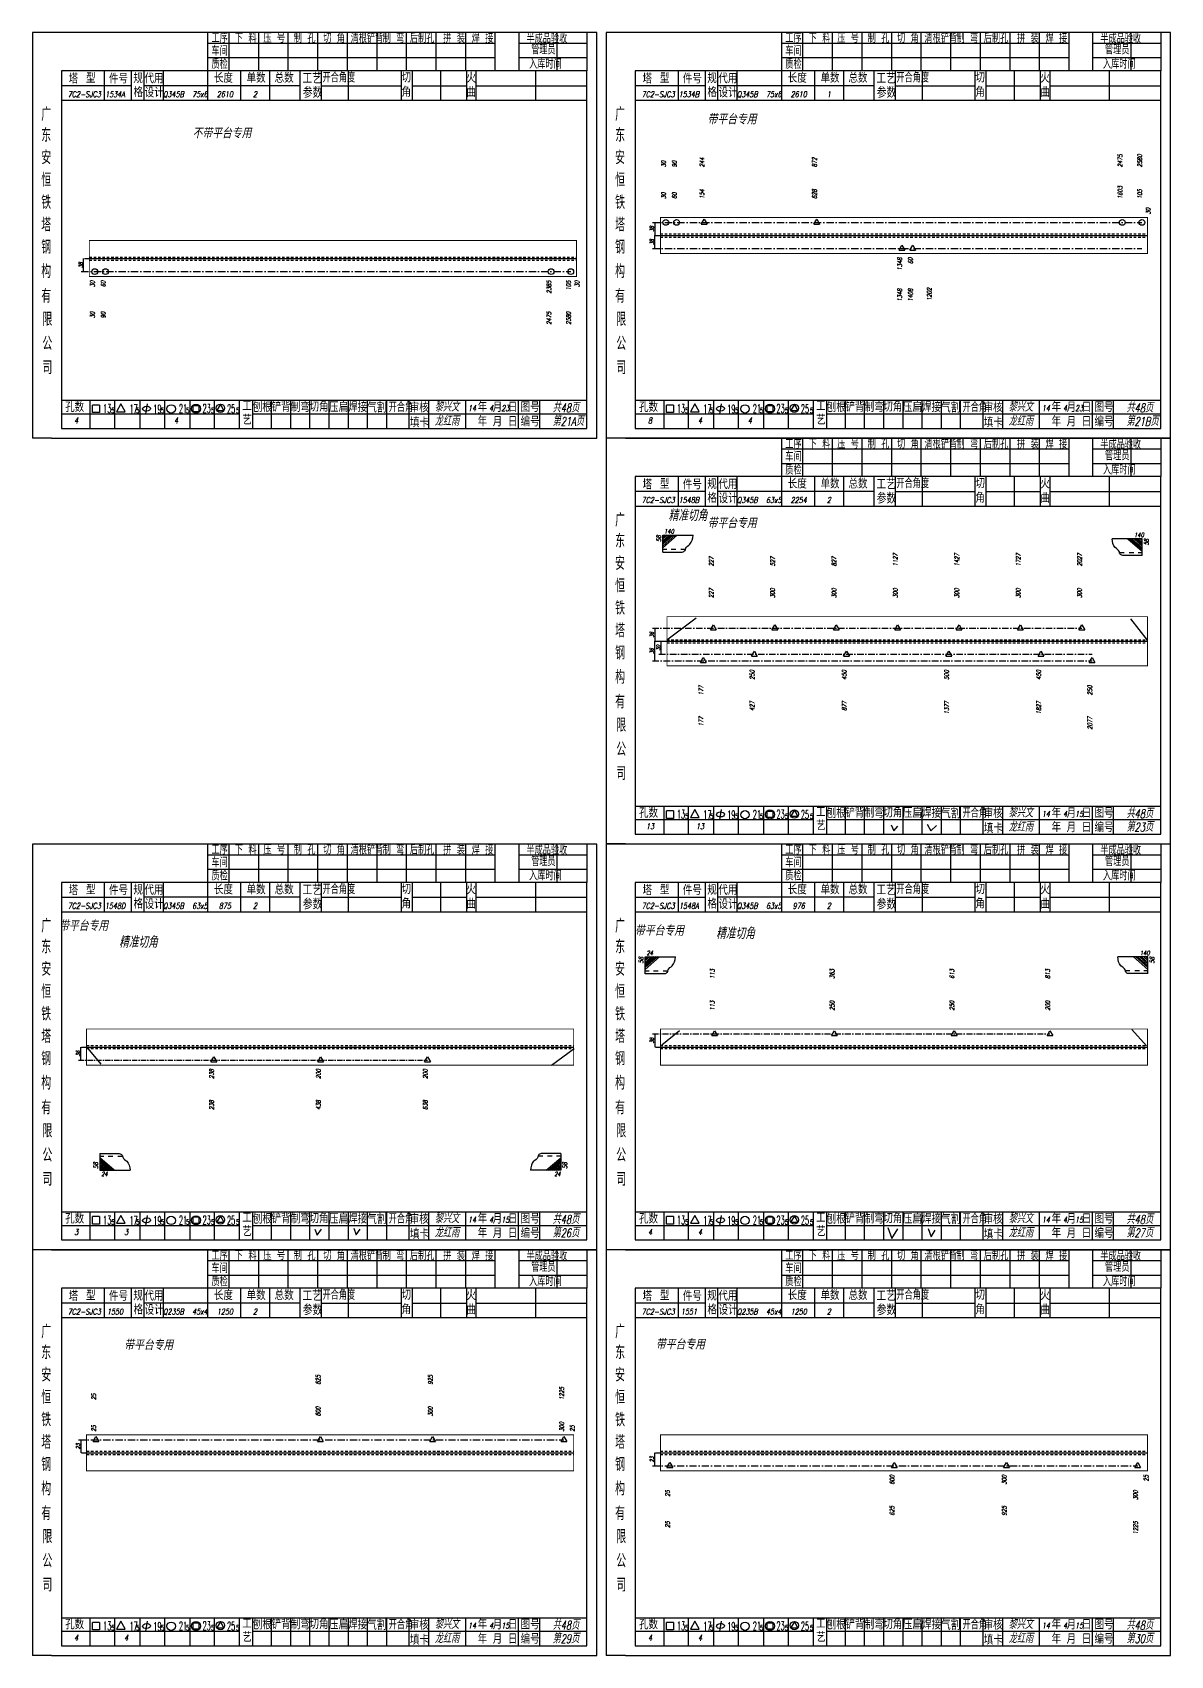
# Model space of a CAD drawing. Header units: millimetres. Extents: x -1378 to 644, y -1773 to 1979.
# Drawn here: x -1378 to -786, y -717 to 128 of the extents above; entities that cross this region are included whole.
import ezdxf
from ezdxf.enums import TextEntityAlignment as Align

# ---------------------------------------------------------------- set-up
doc = ezdxf.new("R2010")
doc.units = ezdxf.units.MM
doc.linetypes.add('LPY8', pattern=[0.009, 0.005, -0.004])
doc.linetypes.add('LPY9', pattern=[0.025, 0.015, -0.005, 0, -0.005])
for name, color, linetype in [('1', 7, 'Continuous'), ('2', 7, 'Continuous'), ('21', 7, 'Continuous')]:
    doc.layers.add(name, color=color, linetype=linetype)
doc.styles.add('hz', font='txt.shx', dxfattribs={"width": 0.7, "oblique": 12, "bigfont": 'hztxt.shx'})

# ---------------------------------------------------------------- blocks, each defined once
blk = doc.blocks.new('xytfsc')
at = {"color": 243}
for p, q in [((-0.0818, 0.17567), (-0.0818, -0.0355)), ((0.212, 0.17567), (-0.0818, 0.17567)), ((0.00934, 0.17567), (0.00934, 0.15571)), ((0.15904, 0.16991), (0.00934, 0.16991)), ((0.02044, 0.17567), (0.02044, 0.15571)), ((0.03584, 0.17567), (0.03584, 0.15571)), ((0.05124, 0.17567), (0.05124, 0.15571)), ((0.06664, 0.17567), (0.06664, 0.15571)), ((0.08204, 0.17567), (0.08204, 0.15571)), ((0.09744, 0.17567), (0.09744, 0.15571)), ((0.11284, 0.17567), (0.11284, 0.15571)), ((0.12824, 0.17567), (0.12824, 0.15571)), ((0.14364, 0.17567), (0.14364, 0.15571)), ((0.15904, 0.17567), (0.15904, 0.15571)), ((0.15904, 0.17567), (0.15904, 0.15571)), ((0.17139, 0.17567), (0.17139, 0.1557)), ((0.20692, 0.16991), (0.17139, 0.16991)), ((0.19125, 0.17567), (0.19125, 0.1557)), ((0.20692, 0.17567), (0.20692, 0.1557)), ((0.212, 0.1457), (0.212, 0.17567)), ((0.15904, 0.16238), (0.00934, 0.16238)), ((0.20692, 0.16238), (0.17139, 0.16238)), ((-0.0667, 0.1557), (-0.0667, -0.03042)), ((0.20692, 0.1557), (-0.0667, 0.1557)), ((-0.04446, 0.15571), (-0.04446, 0.14021)), ((-0.01376, 0.15577), (-0.01376, 0.14027)), ((0.00934, 0.15571), (0.00934, 0.14021)), ((0.02657, 0.1558), (0.02657, 0.1403)), ((0.0417, 0.1558), (0.0417, 0.1403)), ((0.05749, 0.1557), (0.05749, 0.1402)), ((0.06861, 0.1557), (0.06861, 0.1402)), ((0.08265, 0.1557), (0.08265, 0.1402)), ((0.1101, 0.1557), (0.1101, 0.1402)), ((0.11589, 0.1557), (0.11589, 0.1402)), ((0.13059, 0.1557), (0.13059, 0.1402)), ((0.14414, 0.1557), (0.14414, 0.1402)), ((0.14915, 0.1557), (0.14915, 0.1402)), ((0.18007, 0.1557), (0.18007, 0.1402)), ((0.20692, -0.03042), (0.20692, 0.1557)), ((-0.03023, 0.14789), (-0.0667, 0.14789)), ((0.05749, 0.14795), (-0.02369, 0.14795)), ((0.06861, 0.14795), (0.1101, 0.14795)), ((0.11589, 0.14795), (0.14414, 0.14795)), ((0.14915, 0.14795), (0.2071, 0.14795)), ((0.212, -0.0355), (0.212, 0.1457)), ((0.2071, 0.1402), (-0.0667, 0.1402)), ((-0.0667, -0.0158), (0.20692, -0.0158)), ((-0.05193, -0.0158), (-0.05193, -0.03042)), ((-0.03893, -0.03042), (-0.03893, -0.0158)), ((-0.02593, -0.0158), (-0.02593, -0.03042)), ((-0.01293, -0.03042), (-0.01293, -0.0158)), ((0.00007, -0.0158), (0.00007, -0.03042)), ((0.01307, -0.03028), (0.01307, -0.0158)), ((0.04269, -0.03037), (0.04269, -0.0157)), ((0.05269, -0.03037), (0.05269, -0.0157)), ((0.06269, -0.03037), (0.06269, -0.0157)), ((0.07269, -0.03037), (0.07269, -0.0157)), ((0.08269, -0.03037), (0.08269, -0.0157)), ((0.09269, -0.03037), (0.09269, -0.0157)), ((0.10269, -0.03037), (0.10269, -0.0157)), ((0.1144, -0.03054), (0.1144, -0.01587)), ((0.12461, -0.03053), (0.12461, -0.01587)), ((0.14378, -0.03042), (0.14378, -0.01576)), ((0.17132, -0.03045), (0.17132, -0.01578)), ((0.18234, -0.03043), (0.18234, -0.01576)), ((0.02607, -0.02298), (-0.0667, -0.02298)), ((-0.05048, -0.02216), (-0.05048, -0.01823)), ((-0.04687, -0.01823), (-0.05048, -0.01823)), ((-0.04687, -0.02216), (-0.05048, -0.02216)), ((-0.04687, -0.01823), (-0.04687, -0.02216)), ((-0.03572, -0.0176), (-0.03801, -0.0217)), ((-0.038, -0.02172), (-0.03348, -0.02172)), ((-0.03347, -0.02167), (-0.03572, -0.0176)), ((-0.02201, -0.0176), (-0.02294, -0.02301)), ((0.00483, -0.01861), (0.00194, -0.01861)), ((0.00194, -0.02176), (0.00194, -0.01861)), ((0.00483, -0.02176), (0.00194, -0.02176)), ((0.00483, -0.01861), (0.00483, -0.02176)), ((0.01611, -0.01776), (0.01429, -0.02104)), ((0.01431, -0.02109), (0.01795, -0.02108)), ((0.01792, -0.02102), (0.01611, -0.01776)), ((0.03294, -0.02282), (0.20692, -0.02282)), ((-0.0667, -0.03042), (0.20692, -0.03042)), ((-0.0718, -0.0355), (-0.0818, -0.0355)), ((-0.0718, -0.0355), (0.212, -0.0355))]:
    blk.add_line(p, q, dxfattribs=at)
at = {"color": 25}
for p, q in [((-0.03023, 0.14014), (-0.03023, 0.15564)), ((-0.0237, 0.14025), (-0.0237, 0.15575)), ((0.02607, -0.03028), (0.02607, -0.01568)), ((0.03298, -0.03049), (0.03298, -0.01589))]:
    blk.add_line(p, q, dxfattribs=at)
at = {"color": 243}
for centre, radius in [((-0.00958, -0.02025), 0.00218), ((0.00341, -0.02014), 0.00237), ((0.0161, -0.01993), 0.00218)]:
    blk.add_circle(centre, radius, dxfattribs=at)
blk.add_ellipse((-0.02237, -0.02016), major_axis=(-0.00206, -0.00014), ratio=0.631198, dxfattribs=at)
at = {"color": 243, "style": 'hz'}
for s, height, width, p in [('工序', 0.0045, 0.7, (0.01141, 0.17026)), ('下 料', 0.0045, 0.7, (0.0236, 0.17026)), ('压 号', 0.0045, 0.7, (0.03845, 0.17026)), ('制 孔', 0.0045, 0.7, (0.05426, 0.17026)), ('切 角', 0.0045, 0.7, (0.0696, 0.17026)), ('清根铲背 ', 0.0045, 0.7, (0.08385, 0.17026)), (' 制 弯', 0.0045, 0.7, (0.09772, 0.17026)), (' 后制孔', 0.0045, 0.7, (0.11191, 0.17026)), ('拼 装', 0.0045, 0.7, (0.13207, 0.17026)), (' 焊 接', 0.0045, 0.7, (0.14407, 0.17026)), ('半成品验收', 0.0045, 0.7, (0.17541, 0.17009)), ('管理员', 0.0045, 0.7, (0.17787, 0.16428)), ('质检', 0.0045, 0.7, (0.01141, 0.15676)), ('车间', 0.0045, 0.7, (0.01141, 0.16365)), ('入库时间', 0.0045, 0.7, (0.17677, 0.15681)), ('工艺', 0.0056, 0.7, (0.0588, 0.14906)), ('开合角度', 0.0045, 0.7, (0.06923, 0.14974)), ('参数', 0.0056, 0.7, (0.05897, 0.14164)), ('广', 0.007, 0.7, (-0.0772, 0.1296)), ('东', 0.007, 0.7, (-0.0772, 0.11874)), ('安', 0.007, 0.7, (-0.0772, 0.10709)), ('恒', 0.007, 0.7, (-0.0772, 0.09543)), ('铁', 0.007, 0.7, (-0.0772, 0.08376)), ('塔', 0.007, 0.7, (-0.0772, 0.07209)), ('钢', 0.007, 0.7, (-0.0772, 0.06049)), ('构', 0.007, 0.7, (-0.0772, 0.04788)), ('有', 0.007, 0.7, (-0.0772, 0.035)), ('限', 0.007, 0.7, (-0.07659, 0.02293)), ('公', 0.007, 0.7, (-0.07659, 0.01032)), ('司', 0.007, 0.7, (-0.07659, -0.00223)), ('开合角', 0.0045, 0.7, (0.10368, -0.02179)), ('13', 0.0045, 0.5, (-0.04503, -0.02227)), ('5', 0.00269, 0.6, (-0.04077, -0.02242)), ('17', 0.0045, 0.5, (-0.0313, -0.02254)), ('5', 0.00269, 0.6, (-0.02777, -0.02242)), ('19', 0.0045, 0.5, (-0.01885, -0.0226)), ('5', 0.00269, 0.6, (-0.01477, -0.02242)), ('21', 0.0045, 0.5, (-0.00553, -0.02238)), ('5', 0.00269, 0.6, (-0.00177, -0.02242)), ('23', 0.0045, 0.5, (0.00679, -0.02228)), ('5', 0.00269, 0.6, (0.01123, -0.02242)), ('25', 0.0045, 0.5, (0.01952, -0.02242)), ('5', 0.00269, 0.6, (0.02423, -0.02242))]:
    blk.add_text(s, height=height, dxfattribs=dict(at, width=width)).set_placement(p)
for s, height, p in [('塔', 0.0045, (-0.06291, 0.14913)), ('型', 0.0045, (-0.0539, 0.14943)), ('单数', 0.0045, (0.02972, 0.14955)), ('总数', 0.0045, (0.04431, 0.14954)), ('孔数', 0.0045, (-0.06478, -0.02179)), ('压扁', 0.0048, (0.07253, -0.02192)), ('气割', 0.0048, (0.09248, -0.0221)), ('编号', 0.0045, (0.1724, -0.0293)), ('图号', 0.0045, (0.1724, -0.0218))]:
    blk.add_text(s, height=height, dxfattribs=at).set_placement(p)
at = {"color": 25, "style": 'hz'}
for s, p in [('件号', (-0.04194, 0.14917)), ('规', (-0.02923, 0.14934)), ('代用', (-0.02348, 0.14927)), ('长度', (0.01268, 0.14955)), ('切', (0.11039, 0.14973)), ('火', (0.14418, 0.14957)), ('格', (-0.02915, 0.14213)), ('设计', (-0.02335, 0.14189)), ('角', (0.11039, 0.14223)), ('曲', (0.14418, 0.14207)), ('刨根', (0.03296, -0.02187)), ('铲背', (0.04269, -0.02169)), ('制弯', (0.05274, -0.02179)), ('切角', (0.06243, -0.02161)), ('焊接', (0.08256, -0.02181)), ('年', (0.15005, -0.0217)), ('工', (0.02741, -0.02128)), ('艺', (0.02749, -0.02838)), ('填卡', (0.1148, -0.02977)), ('审核', (0.11462, -0.022)), ('年', (0.15005, -0.02918)), ('月', (0.15785, -0.02184)), ('月', (0.15785, -0.02932)), ('日', (0.16576, -0.02182)), ('日', (0.16576, -0.0293))]:
    blk.add_text(s, height=0.0045, dxfattribs=at).set_placement(p)
blk = doc.blocks.new('li8')
at = {"layer": '21', "color": 7, "linetype": 'LPY8'}
blk.add_line((0, 0), (1, 0), dxfattribs=at)
blk = doc.blocks.new('bo')
at = {"color": 211}
for p, q in [((-1, -0.58), (0, 1.15)), ((0, 1.15), (1, -0.58)), ((-1, -0.58), (1, -0.58))]:
    blk.add_line(p, q, dxfattribs=at)
blk = doc.blocks.new('li9')
at = {"layer": '21', "color": 210, "linetype": 'LPY9'}
blk.add_line((0, 0), (1, 0), dxfattribs=at)
blk = doc.blocks.new('zxw')
at = {"color": 243}
for p, q in [((-0.00001, 0.00001), (-0.00001, -0.0097)), ((0, 0), (0.01126, 0)), ((0, -0.00165), (0.00235, -0.00165)), ((0.00489, -0.00164), (0.00759, -0.00164)), ((0.01041, -0.00164), (0.01311, -0.00164)), ((-0.00001, -0.0097), (0.01749, -0.0097))]:
    blk.add_line(p, q, dxfattribs=at)
at = {"color": 1}
for p, q in [((0.00709, -0.00969), (-0.00001, -0.00348)), ((0.00598, -0.00969), (-0.00001, -0.0045)), ((0.00475, -0.00969), (-0.00001, -0.00554)), ((0.00365, -0.00969), (-0.00001, -0.00653)), ((0.00246, -0.00969), (-0.00001, -0.00757)), ((0.00127, -0.00969), (-0.00001, -0.00859)), ((0.00832, -0.0097), (0.00001, -0.00249))]:
    blk.add_line(p, q, dxfattribs=at)
at = {"color": 243}
blk.add_open_spline([(0.01126, 0), (0.01192, -0.00022), (0.01303, -0.0006), (0.01315, -0.00304), (0.01677, -0.00465), (0.01723, -0.00777), (0.01749, -0.0097)], degree=3, knots=[0, 0, 0, 0, 0.0026033, 0.00435104, 0.0090985, 0.01666132, 0.01666132, 0.01666132, 0.01666132], dxfattribs=at)
blk = doc.blocks.new('co')
at = {"color": 211}
blk.add_circle((0, 0), 1, dxfattribs=at)

msp = doc.modelspace()

# ---------------------------------------------------------------- linework, layer by layer
at = {"layer": '1', "color": 7}
for p, q in [((-1047.8803, -188.3731), (-1032.7467, -177.0308)), ((-797.7533, -188.5763), (-806.3935, -177.4218)), ((-931.145, -284.6434), (-929.7107, -287.7965)), ((-929.7107, -287.7965), (-927.7027, -285.3601)), ((-912.4339, -284.329), (-910.5598, -287.8738)), ((-910.5598, -287.8738), (-907.5477, -285.0647)), ((-1050.6525, -399.2182), (-1041.3065, -391.6877)), ((-798.1703, -399.8126), (-805.9274, -391.296)), ((-1349.4928, -401.1319), (-1342.7349, -409.1957)), ((-1096.2293, -401.2536), (-1108.0822, -409.9622)), ((-1231.3059, -495.0914), (-1229.9819, -498.2746)), ((-1229.9819, -498.2746), (-1227.8306, -495.1328)), ((-1210.9919, -494.6367), (-1209.668, -498.0679)), ((-1209.668, -498.0679), (-1207.6821, -495.1328)), ((-932.8237, -494.3623), (-930.8234, -499.9382)), ((-930.8234, -499.9382), (-927.6715, -494.9683)), ((-911.8912, -494.8954), (-910.3096, -499.0842)), ((-910.3096, -499.0842), (-908.2149, -495.7075))]:
    msp.add_line(p, q, dxfattribs=at)
at = {"layer": '2', "color": 7}
for p, q in [((-1054.2803, 28.8269), (-1054.2803, 22.0269)), ((-1054.2803, 15.2269), (-1054.2803, 22.0269)), ((-1053.8803, 22.0269), (-991.2803, 22.0269)), ((-1053.8803, 22.0269), (-991.2803, 22.0269)), ((-1051.2803, 22.0269), (-797.6803, 22.0269)), ((-1351.6606, 3.2083), (-1351.6606, 10.0083)), ((-1351.2606, 10.0083), (-1288.6606, 10.0083)), ((-1348.6606, 10.0083), (-1095.0606, 10.0083)), ((-1054.2803, -182.3731), (-1054.2803, -189.1731)), ((-1054.2803, -199.3731), (-1054.2803, -189.1731)), ((-1053.8803, -189.1731), (-987.8803, -189.1731)), ((-1053.8803, -189.1731), (-991.2803, -189.1731)), ((-1050.8803, -195.9731), (-1050.8803, -189.1731)), ((-1047.8803, -189.1731), (-797.6803, -189.1731)), ((-1054.2803, -393.5731), (-1054.2803, -400.3731)), ((-1353.0803, -407.1731), (-1353.0803, -400.3731)), ((-1352.6803, -400.3731), (-1290.0803, -400.3731)), ((-1350.0803, -400.3731), (-1096.4803, -400.3731)), ((-1053.8803, -400.3731), (-991.2803, -400.3731)), ((-1051.2803, -400.3731), (-797.6803, -400.3731)), ((-1353.0803, -604.7731), (-1353.0803, -611.5731)), ((-1352.6803, -611.5731), (-1290.0803, -611.5731)), ((-1350.0803, -611.5731), (-1096.4803, -611.5731)), ((-1054.2803, -618.3731), (-1054.2803, -611.5731)), ((-1053.8803, -611.5731), (-991.2803, -611.5731)), ((-1051.2803, -611.5731), (-797.6803, -611.5731))]:
    msp.add_line(p, q, dxfattribs=at)
at = {"layer": '2', "color": 7, "const_width": 0.5}
for points in [[(-1051.2803, 31.4269), (-797.6803, 31.4269), (-797.6803, 12.6269), (-1051.2803, 12.6269)], [(-1348.6606, 19.4083), (-1095.0606, 19.4083), (-1095.0606, 0.6083), (-1348.6606, 0.6083)], [(-1047.8803, -176.3731), (-797.6803, -176.3731), (-797.6803, -201.9731), (-1047.8803, -201.9731)], [(-1350.0803, -390.9731), (-1096.4803, -390.9731), (-1096.4803, -409.7731), (-1350.0803, -409.7731)], [(-1051.2803, -390.9731), (-797.6803, -390.9731), (-797.6803, -409.7731), (-1051.2803, -409.7731)], [(-1350.0803, -602.1731), (-1096.4803, -602.1731), (-1096.4803, -620.9731), (-1350.0803, -620.9731)], [(-1051.2803, -602.1731), (-797.6803, -602.1731), (-797.6803, -620.9731), (-1051.2803, -620.9731)]]:
    msp.add_lwpolyline(points, close=True, dxfattribs=at)

# ---------------------------------------------------------------- block references
at = {"layer": '1', "color": 7}
for name, p, xscale, yscale, zscale in [('xytfsc', (-1296.4803, -47.9731), 1000, 1000, 1000), ('xytfsc', (-997.6803, -47.9731), 1000, 1000, 1000), ('li9', (-1055.4803, 28.8269), 254.885057471264, 254.8850574712631, 254.885057471264), ('co', (-1048.4819, 28.8269), 1.500000000000057, 1.500000000000057, 1.5), ('co', (-1042.8852, 28.8269), 1.500000000000057, 1.500000000000057, 1.5), ('bo', (-1028.5204, 28.8269), 1.500000000000057, 1.500000000000057, 1.5), ('bo', (-969.9417, 28.8269), 1.500000000000057, 1.500000000000057, 1.5), ('co', (-810.7975, 28.8269), 1.500000000000057, 1.500000000000057, 1.5), ('co', (-800.5952, 28.8269), 1.500000000000057, 1.500000000000057, 1.5), ('bo', (-925.5413, 15.2269), 1.500000000000057, 1.500000000000057, 1.5), ('bo', (-919.9446, 15.2269), 1.500000000000057, 1.500000000000057, 1.5), ('li9', (-1055.4803, 15.2269), 254.885057471264, 254.8850574712631, 254.885057471264), ('li9', (-1352.8606, 3.2083), 254.885057471264, 254.8850574712631, 254.885057471264), ('co', (-1345.8623, 3.2083), 1.500000000000057, 1.500000000000057, 1.5), ('co', (-1340.2656, 3.2083), 1.500000000000057, 1.500000000000057, 1.5), ('co', (-1108.1779, 3.2083), 1.500000000000057, 1.500000000000057, 1.5), ('co', (-1097.9756, 3.2083), 1.500000000000057, 1.500000000000057, 1.5), ('xytfsc', (-997.6803, -259.1731), 1000, 1000, 1000), ('li9', (-1055.4803, -182.3731), 223.602299911269, 223.602299911269, 223.602299911269), ('bo', (-1023.6906, -182.3731), 1.5, 1.5, 1.5), ('bo', (-991.7218, -182.3731), 1.5, 1.5, 1.5), ('bo', (-959.753, -182.3731), 1.5, 1.5, 1.5), ('bo', (-927.7843, -182.3731), 1.5, 1.5, 1.5), ('bo', (-895.8155, -182.3731), 1.5, 1.5, 1.5), ('bo', (-863.8467, -182.3731), 1.5, 1.5, 1.5), ('bo', (-831.878, -182.3731), 1.5, 1.5, 1.5), ('bo', (-1002.3781, -195.9731), 1.5, 1.5, 1.5), ('bo', (-954.4249, -195.9731), 1.5, 1.5, 1.5), ('bo', (-901.1436, -195.9731), 1.5, 1.5, 1.5), ('bo', (-853.1905, -195.9731), 1.5, 1.5, 1.5), ('li9', (-1055.4803, -199.3731), 228.930427684117, 228.930427684117, 228.930427684117), ('li9', (-1052.0803, -195.9731), 225.530427684117, 225.530427684117, 225.530427684117), ('bo', (-1029.0187, -199.3731), 1.5, 1.5, 1.5), ('bo', (-826.5498, -199.3731), 1.5, 1.5, 1.5), ('xytfsc', (-1296.4803, -470.3731), 1000, 1000, 1000), ('xytfsc', (-997.6803, -470.3731), 1000, 1000, 1000), ('li9', (-1055.4803, -393.5731), 206.996852459016, 206.996852459016, 206.996852459016), ('bo', (-1023.0932, -393.5731), 1.5, 1.5, 1.5), ('bo', (-960.7326, -393.5731), 1.5, 1.5, 1.5), ('bo', (-898.3719, -393.5731), 1.5, 1.5, 1.5), ('bo', (-848.4834, -393.5731), 1.5, 1.5, 1.5), ('bo', (-1283.8602, -407.1731), 1.5, 1.5, 1.5), ('bo', (-1228.2131, -407.1731), 1.5, 1.5, 1.5), ('bo', (-1172.5661, -407.1731), 1.5, 1.5, 1.5), ('li9', (-1354.2803, -407.1731), 181.714203428572, 181.714203428572, 181.714203428572), ('zxw', (-1343.1839, -455.7278), 900, 900, 900), ('zxw', (-1103.2316, -455.7278), -900, 900, 900), ('xytfsc', (-1296.4803, -681.5731), 1000, 1000, 1000), ('xytfsc', (-997.6803, -681.5731), 1000, 1000, 1000), ('li9', (-1354.2803, -604.7731), 252.728, 252.728, 252.728), ('bo', (-1345.2111, -604.7731), 1.5, 1.5, 1.5), ('bo', (-1228.3523, -604.7731), 1.5, 1.5, 1.5), ('bo', (-1169.9228, -604.7731), 1.5, 1.5, 1.5), ('bo', (-1101.5523, -604.7731), 1.5, 1.5, 1.5), ('bo', (-1046.4111, -618.3731), 1.5, 1.5, 1.5), ('bo', (-929.5523, -618.3731), 1.5, 1.5, 1.5), ('bo', (-871.1228, -618.3731), 1.5, 1.5, 1.5), ('bo', (-802.7523, -618.3731), 1.5, 1.5, 1.5), ('li9', (-1055.4803, -618.3731), 252.728, 252.728, 252.728)]:
    msp.add_blockref(name, p, dxfattribs=dict(at, xscale=xscale, yscale=yscale, zscale=zscale))
at = {"layer": '1', "color": 7, "yscale": 900, "zscale": 900, "rotation": 180}
for p, xscale in [((-1050.0345, -142.7507), -900), ((-800.4239, -144.5788), 900), ((-1059.2264, -362.176), -900), ((-797.4491, -362.176), 900)]:
    msp.add_blockref('zxw', p, dxfattribs=dict(at, xscale=xscale))
at = {"layer": '2', "color": 7}
for p, xscale, yscale, zscale in [((-1051.2803, 22.8269), 253.6000000000001, 253.5999999999987, 253.6), ((-1051.2803, 21.2269), 253.6000000000001, 253.5999999999987, 253.6), ((-1348.6606, 10.8083), 253.6000000000001, 253.5999999999987, 253.6), ((-1348.6606, 9.2083), 253.6000000000001, 253.5999999999987, 253.6), ((-1047.8803, -188.3731), 250.2, 250.2, 250.2), ((-1047.8803, -189.9731), 250.2, 250.2, 250.2), ((-1350.0803, -399.5731), 253.6, 253.6, 253.6), ((-1350.0803, -401.1731), 253.6, 253.6, 253.6), ((-1051.2803, -399.5731), 253.6, 253.6, 253.6), ((-1051.2803, -401.1731), 253.6, 253.6, 253.6), ((-1350.0803, -610.7731), 253.6, 253.6, 253.6), ((-1350.0803, -612.3731), 253.6, 253.6, 253.6), ((-1051.2803, -610.7731), 253.6, 253.6, 253.6), ((-1051.2803, -612.3731), 253.6, 253.6, 253.6)]:
    msp.add_blockref('li8', p, dxfattribs=dict(at, xscale=xscale, yscale=yscale, zscale=zscale))

# ---------------------------------------------------------------- texts
at = {"color": 134, "style": 'hz', "oblique": 12, "width": 0.7}
for s, p in [('带平台专用', (-1001.2906, 79.8774)), ('不带平台专用', (-1264.3268, 72.6412)), ('带平台专用', (-1001.2299, -130.3205)), ('带平台专用', (-1338.9255, -339.9137)), ('带平台专用', (-1039.1022, -342.4798)), ('带平台专用', (-1305.044, -558.1242)), ('带平台专用', (-1028.1754, -557.7673))]:
    msp.add_text(s, height=5.4, dxfattribs=at).set_placement(p, align=Align.RIGHT)
at = {"layer": '1', "color": 7, "style": 'hz', "oblique": 12, "width": 0.7}
for s, height, p in [('7C2-SJC3', 3, (-1351.2803, 94.0269)), ('1534A', 3, (-1335.2803, 94.0269)), ('Q345B  75x6 ', 3, (-1297.5803, 94.0269)), ('2610', 3, (-1278.0803, 94.0269)), ('2', 3, (-1262.3803, 94.0269)), ('7C2-SJC3', 3, (-1052.4803, 94.0269)), ('1534B', 3, (-1036.4803, 94.0269)), ('Q345B  75x6 ', 3, (-998.7803, 94.0269)), ('2610', 3, (-979.2803, 94.0269)), ('1', 3, (-963.5803, 94.0269)), ('黎兴文', 4.5, (-1162.4803, -69.5731)), ('14', 3, (-1149.3803, -69.3731)), ('4', 3, (-1139.3803, -69.3731)), ('23', 3, (-1132.0803, -69.3731)), ('黎兴文', 4.5, (-863.6803, -69.5731)), ('14', 3, (-850.5803, -69.3731)), ('4', 3, (-840.5803, -69.3731)), ('23', 3, (-833.2803, -69.3731)), ('4', 3, (-1355.4803, -75.7731)), ('4', 3, (-1303.4803, -75.7731)), ('龙红雨', 4.5, (-1162.4803, -76.9731)), ('8', 3, (-1056.6803, -75.7731)), ('4', 3, (-1030.6803, -75.7731)), ('4', 3, (-1004.6803, -75.7731)), ('龙红雨', 4.5, (-863.6803, -76.9731)), ('7C2-SJC3', 3, (-1052.4803, -117.1731)), ('1548B', 3, (-1036.4803, -117.1731)), ('2254', 3, (-979.2803, -117.1731)), ('2', 3, (-963.5803, -117.1731)), ('精准切角', 6, (-1037.0284, -126.6336)), ('黎兴文', 4.5, (-863.6803, -280.7731)), ('14', 3, (-850.5803, -280.5731)), ('4', 3, (-840.5803, -280.5731)), ('15', 3, (-833.2803, -280.5731)), ('13', 3, (-1056.6803, -286.9731)), ('13', 3, (-1030.6803, -286.9731)), ('龙红雨', 4.5, (-863.6803, -288.1731)), ('7C2-SJC3', 3, (-1351.2803, -328.3731)), ('1548D', 3, (-1335.2803, -328.3731)), ('875', 3, (-1278.0803, -328.3731)), ('2', 3, (-1262.3803, -328.3731)), ('7C2-SJC3', 3, (-1052.4803, -328.3731)), ('1548A', 3, (-1036.4803, -328.3731)), ('Q345B  63x5 ', 3, (-998.7803, -328.3731)), ('976', 3, (-979.2803, -328.3731)), ('2', 3, (-963.5803, -328.3731)), ('精准切角', 6, (-1012.2885, -344.1636)), ('精准切角', 6, (-1323.1658, -348.6894)), ('黎兴文', 4.5, (-1162.4803, -491.9731)), ('14', 3, (-1149.3803, -491.7731)), ('4', 3, (-1139.3803, -491.7731)), ('15', 3, (-1132.0803, -491.7731)), ('黎兴文', 4.5, (-863.6803, -491.9731)), ('14', 3, (-850.5803, -491.7731)), ('4', 3, (-840.5803, -491.7731)), ('15', 3, (-833.2803, -491.7731)), ('3', 3, (-1355.4803, -498.1731)), ('3', 3, (-1329.4803, -498.1731)), ('龙红雨', 4.5, (-1162.4803, -499.3731)), ('4', 3, (-1056.6803, -498.1731)), ('4', 3, (-1030.6803, -498.1731)), ('龙红雨', 4.5, (-863.6803, -499.3731)), ('7C2-SJC3', 3, (-1351.2803, -539.5731)), ('1550', 3, (-1335.2803, -539.5731)), ('Q235B  45x4 ', 3, (-1297.5803, -539.5731)), ('1250', 3, (-1278.0803, -539.5731)), ('2', 3, (-1262.3803, -539.5731)), ('7C2-SJC3', 3, (-1052.4803, -539.5731)), ('1551', 3, (-1036.4803, -539.5731)), ('Q235B  45x4 ', 3, (-998.7803, -539.5731)), ('1250', 3, (-979.2803, -539.5731)), ('2', 3, (-963.5803, -539.5731)), ('黎兴文', 4.5, (-1162.4803, -703.1731)), ('14', 3, (-1149.3803, -702.9731)), ('4', 3, (-1139.3803, -702.9731)), ('15', 3, (-1132.0803, -702.9731)), ('黎兴文', 4.5, (-863.6803, -703.1731)), ('14', 3, (-850.5803, -702.9731)), ('4', 3, (-840.5803, -702.9731)), ('15', 3, (-833.2803, -702.9731)), ('4', 3, (-1355.4803, -709.3731)), ('4', 3, (-1329.4803, -709.3731)), ('龙红雨', 4.5, (-1162.4803, -710.5731)), ('4', 3, (-1056.6803, -709.3731)), ('4', 3, (-1030.6803, -709.3731)), ('龙红雨', 4.5, (-863.6803, -710.5731))]:
    msp.add_text(s, height=height, dxfattribs=at).set_placement(p, align=Align.CENTER)
for s, p in [('30', (-1048.4819, 57.5269)), ('90', (-1042.8852, 57.5269)), ('244', (-1028.5204, 57.5269)), ('872', (-969.9417, 57.5269)), ('2475', (-810.7975, 57.5269)), ('2580', (-800.5952, 57.5269)), ('30', (-1048.4819, 41.0269)), ('60', (-1042.8852, 41.0269)), ('154', (-1028.5204, 41.0269)), ('628', (-969.9417, 41.0269)), ('1603', (-810.7975, 41.0269)), ('105', (-800.5952, 41.0269)), ('30', (-796.1377, 33.0269)), ('58', (-1051.0345, -137.4341)), ('58', (-797.1239, -139.2622)), ('227', (-1023.6906, -150.1731)), ('527', (-991.7218, -150.1731)), ('827', (-959.753, -150.1731)), ('1127', (-927.7843, -150.1731)), ('1427', (-895.8155, -150.1731)), ('1727', (-863.8467, -150.1731)), ('2027', (-831.878, -150.1731)), ('227', (-1023.6906, -166.6731)), ('300', (-991.7218, -166.6731)), ('300', (-959.753, -166.6731)), ('300', (-927.7843, -166.6731)), ('300', (-895.8155, -166.6731)), ('300', (-863.8467, -166.6731)), ('300', (-831.878, -166.6731)), ('58', (-1060.2264, -356.8594)), ('58', (-794.1491, -356.8594)), ('113', (-1023.0932, -364.8731)), ('363', (-960.7326, -364.8731)), ('613', (-898.3719, -364.8731)), ('813', (-848.4834, -364.8731)), ('113', (-1023.0932, -381.3731)), ('250', (-960.7326, -381.3731)), ('250', (-898.3719, -381.3731)), ('200', (-848.4834, -381.3731)), ('58', (-1344.1839, -463.7278)), ('58', (-1099.9316, -463.7278)), ('625', (-1228.3523, -576.0731)), ('925', (-1169.9228, -576.0731)), ('25', (-1345.2111, -584.0731)), ('1225', (-1101.5523, -584.0731)), ('600', (-1228.3523, -592.5731)), ('300', (-1169.9228, -592.5731)), ('25', (-1345.2111, -600.5731)), ('300', (-1101.5523, -600.5731)), ('25', (-1096.0163, -600.5731))]:
    msp.add_text(s, height=2.3, rotation=90, dxfattribs=at).set_placement(p)
for s, p in [('1348', (-925.5413, 10.5269)), ('60', (-919.9446, 10.5269)), ('30', (-1345.8623, -1.4917)), ('60', (-1340.2656, -1.4917)), ('2385', (-1108.1779, -1.4917)), ('105', (-1097.9756, -1.4917)), ('30', (-1093.5181, -1.4917)), ('1348', (-925.5413, -5.6731)), ('1408', (-919.9446, -5.6731)), ('1202', (-910.1393, -5.2067)), ('30', (-1345.8623, -17.6917)), ('90', (-1340.2656, -17.6917)), ('2475', (-1108.1779, -17.6917)), ('2580', (-1097.9756, -17.6917)), ('250', (-1002.3781, -204.1731)), ('450', (-954.4249, -204.1731)), ('500', (-901.1436, -204.1731)), ('450', (-853.1905, -204.1731)), ('177', (-1029.0187, -212.1731)), ('250', (-826.5498, -212.1731)), ('427', (-1002.3781, -220.3731)), ('877', (-954.4249, -220.3731)), ('1377', (-901.1436, -220.3731)), ('1827', (-853.1905, -220.3731)), ('177', (-1029.0187, -228.3731)), ('2077', (-826.5498, -228.3731)), ('238', (-1283.8602, -411.8731)), ('200', (-1228.2131, -411.8731)), ('200', (-1172.5661, -411.8731)), ('238', (-1283.8602, -428.0731)), ('438', (-1228.2131, -428.0731)), ('638', (-1172.5661, -428.0731)), ('600', (-929.5523, -623.0731)), ('300', (-871.1228, -623.0731)), ('25', (-797.2163, -623.0731)), ('25', (-1046.4111, -631.0731)), ('300', (-802.7523, -631.0731)), ('625', (-929.5523, -639.2731)), ('925', (-871.1228, -639.2731)), ('25', (-1046.4111, -647.2731)), ('1225', (-802.7523, -647.2731))]:
    msp.add_text(s, height=2.3, rotation=90, dxfattribs=at).set_placement(p, align=Align.RIGHT)
for s, height, p in [('共48页', 4.5, (-1107.4803, -69.9731)), ('共48页', 4.5, (-808.6803, -69.9731)), ('第21A页', 4.5, (-1107.4803, -76.9731)), ('第21B页', 4.5, (-808.6803, -76.9731)), ('140', 2.3, (-1049.3345, -133.1507)), ('140', 2.3, (-804.6122, -134.9788)), ('共48页', 4.5, (-808.6803, -281.1731)), ('第23页', 4.5, (-808.6803, -288.1731)), ('24', 2.3, (-1058.5264, -352.576)), ('140', 2.3, (-801.6374, -352.576)), ('24', 2.3, (-1342.4839, -467.6278)), ('24', 2.3, (-1106.6149, -467.6278)), ('共48页', 4.5, (-1107.4803, -492.3731)), ('共48页', 4.5, (-808.6803, -492.3731)), ('第26页', 4.5, (-1107.4803, -499.3731)), ('第27页', 4.5, (-808.6803, -499.3731)), ('共48页', 4.5, (-1107.4803, -703.5731)), ('共48页', 4.5, (-808.6803, -703.5731)), ('第29页', 4.5, (-1107.4803, -710.5731)), ('第30页', 4.5, (-808.6803, -710.5731))]:
    msp.add_text(s, height=height, dxfattribs=at).set_placement(p)
at = {"layer": '1', "color": 6, "style": 'hz', "oblique": 12, "width": 0.7}
for p in [(-998.7803, -117.1731), (-1297.5803, -328.3731)]:
    msp.add_text('Q345B  63x5 ', height=3, dxfattribs=at).set_placement(p, align=Align.CENTER)
at = {"layer": '2', "color": 7, "style": 'hz', "oblique": 12, "width": 0.7}
for s, p in [('38', (-1054.7803, 25.4269)), ('38', (-1054.7803, 18.6269)), ('38', (-1352.1606, 6.6083)), ('36', (-1054.7803, -185.7731)), ('36', (-1054.7803, -194.2731)), ('30', (-1051.3803, -192.5731)), ('36', (-1054.7803, -396.9731)), ('36', (-1353.5803, -403.7731)), ('23', (-1353.5803, -608.1731)), ('23', (-1054.7803, -614.9731))]:
    msp.add_text(s, height=2, rotation=90, dxfattribs=at).set_placement(p, align=Align.CENTER)

doc.saveas('drawing.dxf')
